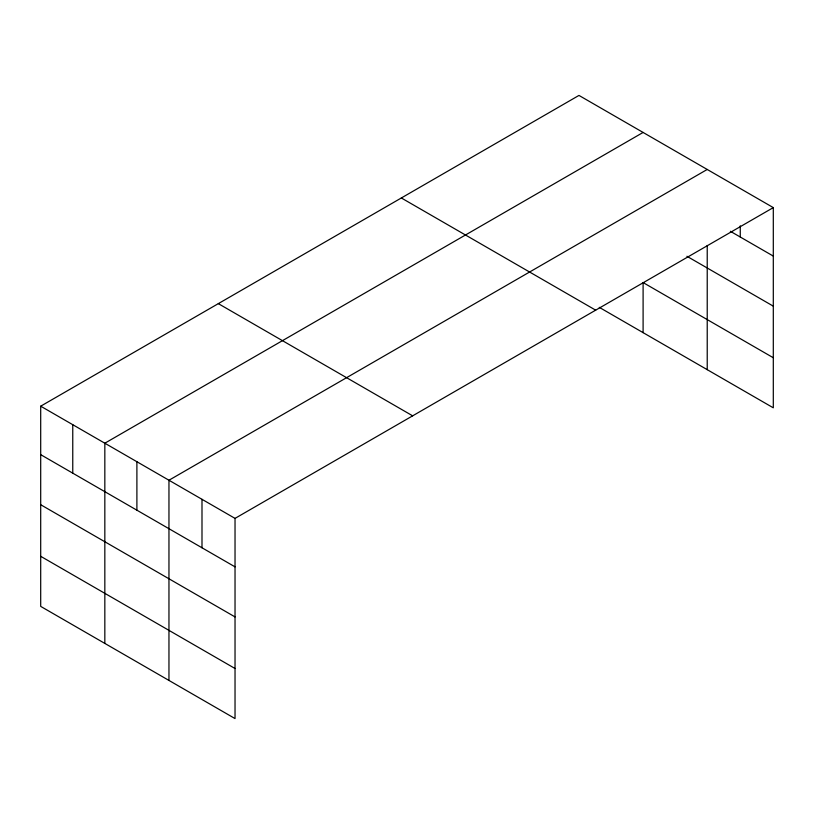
<?xml version="1.0" encoding="UTF-8"?>
<svg xmlns="http://www.w3.org/2000/svg" width="814" height="814" viewBox="0 0 814 814"><rect width="100%" height="100%" fill="white"/><g stroke="black" fill="none" stroke-linecap="round" stroke-linejoin="round"><path stroke-width="1.22" d="M40.7 406.186L235.032 518.386L235.032 718.579L40.7 606.389L40.7 406.186L578.968 95.421L773.3 207.611L773.3 407.814L599.277 307.346M643.101 132.448L104.833 443.213L104.833 643.406M707.224 169.465L168.956 480.24L168.956 680.433M235.032 518.386L773.3 207.611M730.351 231.288L773.3 256.084M686.924 256.278L773.3 306.156M773.3 357.743L643.101 282.57L643.101 332.641M401.343 197.975L595.675 310.165M218.325 303.632L412.657 415.832M40.7 454.65L235.032 566.849M40.7 504.721L235.032 616.92M40.7 556.308L235.032 668.508M740.262 225.824L740.262 237.006M707.224 245.472L707.224 369.668M201.994 499.308L201.994 547.771M136.894 461.721L136.894 510.185M72.761 424.694L72.761 473.168"/></g></svg>
